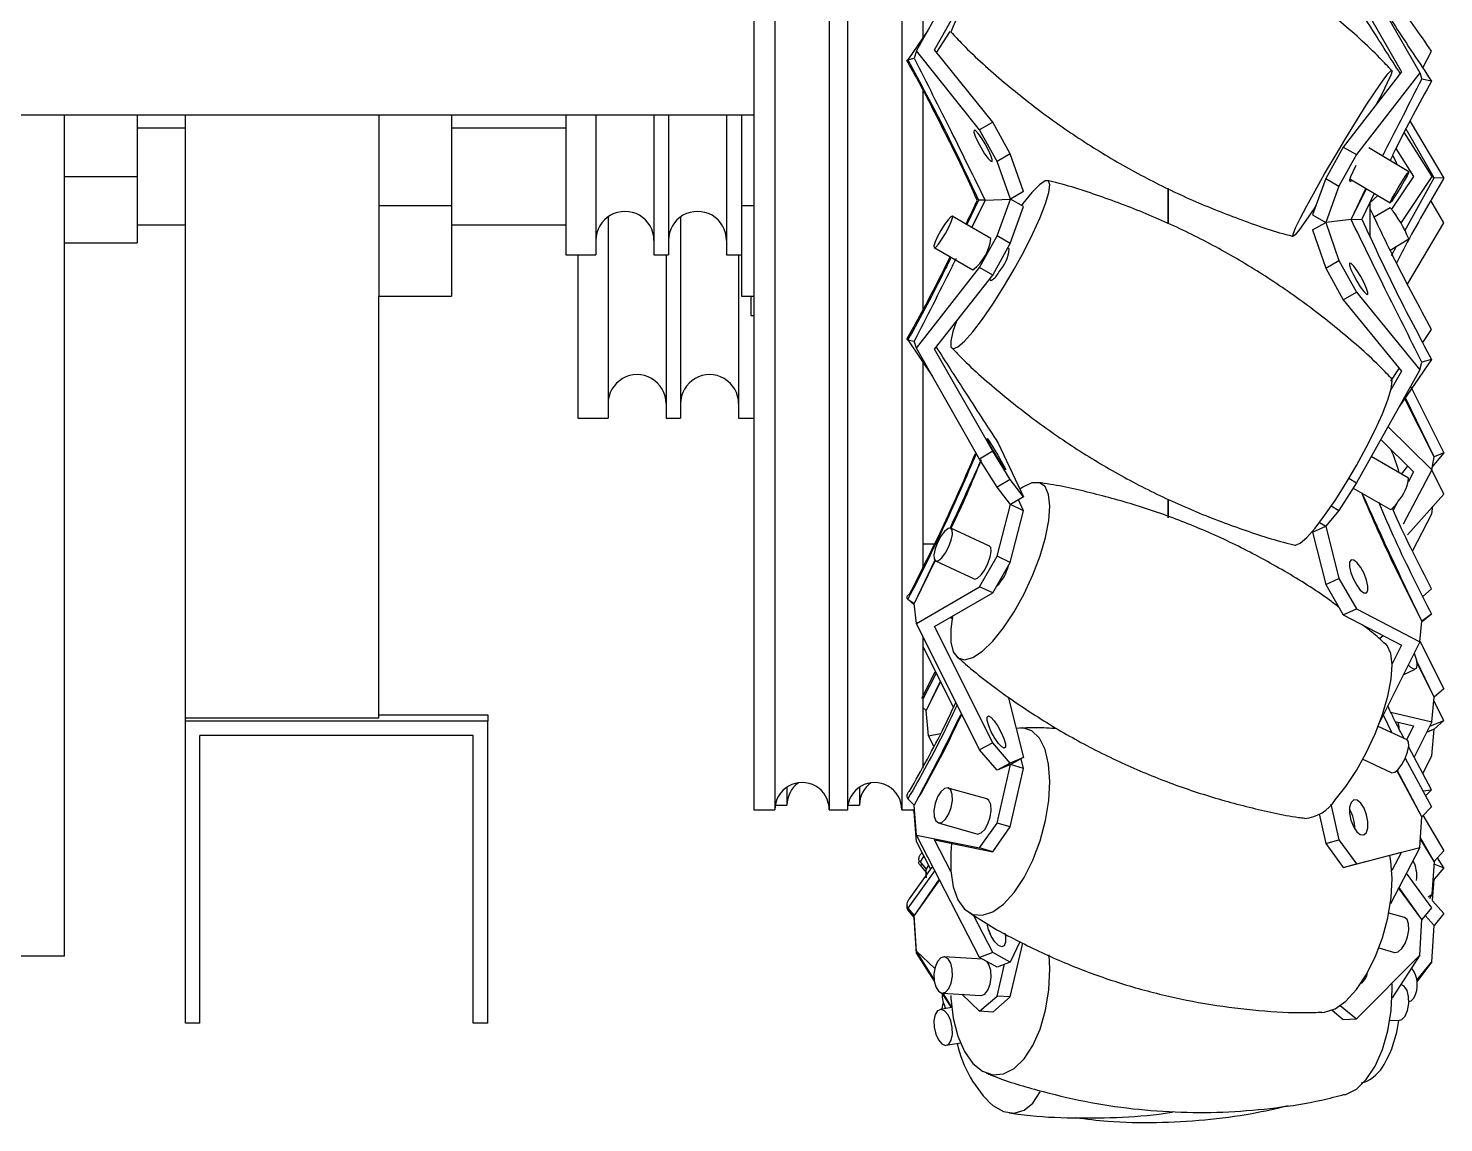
# Model space of a CAD drawing. Header units: millimetres. Extents: x -219 to 2642, y 0 to 2247.
# Drawn here: x 290.7 to 360.9, y 2045.3 to 2099.7 of the extents above; entities that cross this region are included whole.
import ezdxf

# ---------------------------------------------------------------- set-up
doc = ezdxf.new("R2010")
doc.units = ezdxf.units.MM

msp = doc.modelspace()

# ---------------------------------------------------------------- linework, layer by layer
for p, q in [((334.767, 2098.532), (337.904, 2104.097)), ((335.673, 2098.59), (338.558, 2103.707)), ((355.953, 2102.528), (358.838, 2097.493)), ((356.607, 2102.918), (359.745, 2097.444)), ((335.333, 2099.537), (334.348, 2098.09)), ((336.431, 2099.496), (335.764, 2098.475)), ((334.348, 2098.09), (334.655, 2098.168)), ((334.767, 2098.532), (334.655, 2098.168)), ((337.904, 2094.613), (334.767, 2098.532)), ((338.558, 2094.986), (335.673, 2098.59)), ((359.903, 2097.684), (360.336, 2098.518)), ((358.838, 2097.493), (355.953, 2093.758)), ((359.745, 2097.444), (356.607, 2093.381)), ((359.745, 2097.444), (359.856, 2097.131)), ((360.336, 2097.027), (359.856, 2097.131)), ((272.599, 2095.352), (326.694, 2095.352)), ((292.494, 2053.603), (292.494, 2095.352)), ((296.094, 2095.352), (296.094, 2092.303)), ((298.494, 2065.412), (298.494, 2095.352)), ((308.094, 2095.352), (308.094, 2090.85)), ((311.694, 2095.352), (311.694, 2090.85)), ((326.094, 2095.352), (326.094, 2090.85)), ((298.494, 2094.703), (296.094, 2094.703)), ((317.364, 2094.703), (311.694, 2094.703)), ((338.558, 2094.986), (337.904, 2094.613)), ((339.428, 2093.417), (338.558, 2094.986)), ((360.456, 2092.233), (359.08, 2094.652)), ((359.277, 2095.025), (360.936, 2092.214)), ((338.774, 2093.044), (337.904, 2094.613)), ((358.976, 2094.456), (360.345, 2092.289)), ((339.428, 2093.417), (338.774, 2093.044)), ((340.084, 2091.551), (339.428, 2093.417)), ((355.953, 2093.758), (355.083, 2092.193)), ((356.607, 2093.381), (355.737, 2091.817)), ((355.953, 2093.758), (356.607, 2093.381)), ((359.205, 2092.534), (357.228, 2093.712)), ((358.566, 2093.68), (359.438, 2092.298)), ((339.43, 2091.178), (338.774, 2093.044)), ((292.494, 2092.303), (296.094, 2092.303)), ((296.094, 2092.303), (296.094, 2089.003)), ((355.083, 2092.193), (354.428, 2090.394)), ((355.083, 2092.193), (355.737, 2091.817)), ((356.277, 2092.184), (358.283, 2090.988)), ((359.438, 2092.298), (358.354, 2090.669)), ((360.345, 2092.289), (358.8, 2089.969)), ((359.014, 2089.597), (360.456, 2092.233)), ((360.345, 2092.289), (360.456, 2092.233)), ((360.936, 2092.214), (360.456, 2092.233)), ((337.729, 2091.221), (337.774, 2091.118)), ((338.174, 2091.122), (339.43, 2091.178)), ((338.774, 2089.348), (339.43, 2091.178)), ((340.084, 2091.551), (339.43, 2091.178)), ((340.084, 2090.803), (339.43, 2091.178)), ((347.256, 2089.95), (347.256, 2091.71)), ((347.256, 2091.709), (347.256, 2089.948)), ((355.737, 2091.817), (355.081, 2090.018)), ((356.337, 2090.17), (357.078, 2091.707)), ((356.337, 2090.17), (357.099, 2091.694)), ((357.492, 2091.46), (356.876, 2090.182)), ((357.256, 2090.971), (357.664, 2091.357)), ((308.094, 2090.85), (311.694, 2090.85)), ((308.094, 2090.85), (308.094, 2086.359)), ((311.694, 2090.85), (311.694, 2086.359)), ((326.094, 2090.85), (326.694, 2090.85)), ((326.094, 2090.85), (326.094, 2086.359)), ((337.848, 2091.12), (337.266, 2089.913)), ((338.174, 2091.122), (337.514, 2089.794)), ((338.174, 2091.122), (337.524, 2089.765)), ((338.174, 2091.122), (337.848, 2091.12)), ((339.428, 2088.973), (340.084, 2090.803)), ((358.283, 2090.746), (357.492, 2090.275)), ((360.936, 2089.993), (360.306, 2091.103)), ((296.094, 2089.903), (298.494, 2089.903)), ((311.694, 2089.903), (317.364, 2089.903)), ((338.465, 2089.225), (336.545, 2090.326)), ((354.428, 2090.394), (355.081, 2090.018)), ((354.428, 2089.646), (355.081, 2090.018)), ((356.337, 2090.17), (355.081, 2090.018)), ((355.081, 2090.018), (355.737, 2088.122)), ((356.337, 2090.17), (356.876, 2090.182)), ((359.145, 2086.959), (360.936, 2089.993)), ((337.904, 2087.781), (338.774, 2089.348)), ((339.428, 2088.973), (338.774, 2089.348)), ((354.428, 2089.646), (355.083, 2087.75)), ((358.277, 2088.647), (359.205, 2089.2)), ((292.494, 2089.003), (296.094, 2089.003)), ((317.364, 2088.403), (318.864, 2088.403)), ((321.744, 2088.403), (322.464, 2088.403)), ((325.344, 2088.403), (326.094, 2088.403)), ((325.944, 2088.403), (325.944, 2080.303)), ((335.65, 2088.765), (337.569, 2087.664)), ((338.558, 2087.406), (339.428, 2088.973)), ((339.376, 2088.702), (339.301, 2088.745)), ((358.346, 2088.372), (358.6, 2088.84)), ((334.767, 2083.785), (337.904, 2087.781)), ((338.558, 2087.406), (337.904, 2087.781)), ((355.083, 2087.75), (355.737, 2088.122)), ((355.083, 2087.75), (355.953, 2086.179)), ((355.737, 2088.122), (356.607, 2086.55)), ((335.673, 2083.731), (338.558, 2087.406)), ((338.39, 2087.193), (338.48, 2087.141)), ((308.094, 2086.359), (311.694, 2086.359)), ((308.094, 2065.412), (308.094, 2086.359)), ((326.094, 2086.359), (326.694, 2086.359)), ((326.544, 2086.359), (326.544, 2085.403)), ((355.953, 2086.179), (356.607, 2086.55)), ((356.607, 2086.55), (359.745, 2082.699)), ((355.953, 2086.179), (358.838, 2082.638)), ((326.544, 2085.403), (326.694, 2085.403)), ((334.348, 2084.193), (335.571, 2082.371)), ((334.348, 2084.193), (334.655, 2084.122)), ((334.767, 2083.785), (334.655, 2084.122)), ((359.903, 2084.05), (360.336, 2084.707)), ((337.904, 2078.268), (334.767, 2083.785)), ((338.558, 2078.658), (335.673, 2083.731)), ((359.745, 2082.699), (356.607, 2077.095)), ((358.321, 2082.145), (358.733, 2082.767)), ((360.336, 2083.217), (358.711, 2080.853)), ((359.745, 2082.699), (359.856, 2083.088)), ((360.336, 2083.217), (359.856, 2083.088)), ((358.838, 2082.638), (358.316, 2081.704)), ((360.456, 2078.377), (358.978, 2081.331)), ((360.456, 2078.377), (359.006, 2081.38)), ((359.299, 2081.862), (360.936, 2078.588)), ((317.964, 2080.303), (319.464, 2080.303)), ((322.344, 2080.303), (323.064, 2080.303)), ((325.944, 2080.303), (326.694, 2080.303)), ((357.811, 2079.246), (359.438, 2077.641)), ((358.17, 2079.887), (360.345, 2077.742)), ((338.558, 2078.658), (337.904, 2078.268)), ((339.428, 2077.263), (338.558, 2078.658)), ((338.828, 2079.064), (340.084, 2076.402)), ((360.936, 2078.588), (360.37, 2077.889)), ((360.936, 2078.588), (360.456, 2078.377)), ((338.774, 2076.872), (337.904, 2078.268)), ((359.192, 2077.333), (357.336, 2078.398)), ((358.849, 2077.53), (359.154, 2077.922)), ((360.345, 2077.742), (360.456, 2078.377)), ((339.428, 2077.263), (338.774, 2076.872)), ((340.084, 2076.402), (339.428, 2077.263)), ((356.607, 2077.095), (355.737, 2075.721)), ((356.233, 2077.317), (356.607, 2077.095)), ((360.345, 2077.742), (358.921, 2075.035)), ((359.438, 2077.641), (359.167, 2077.125)), ((360.936, 2076.536), (360.342, 2077.737)), ((339.43, 2076.012), (338.774, 2076.872)), ((340.084, 2076.402), (339.43, 2076.012)), ((356.443, 2076.835), (358.296, 2075.772)), ((359.144, 2074.509), (360.936, 2076.536)), ((338.774, 2073.447), (339.43, 2076.012)), ((339.428, 2073.143), (340.084, 2075.709)), ((340.084, 2075.709), (339.43, 2076.012)), ((340.084, 2075.709), (339.828, 2076.25)), ((347.256, 2075.354), (347.256, 2076.238)), ((347.256, 2076.221), (347.256, 2075.375)), ((355.737, 2075.721), (355.081, 2074.943)), ((355.36, 2075.945), (355.737, 2075.721)), ((358.667, 2076.174), (358.435, 2075.733)), ((360.345, 2075.551), (360.402, 2075.931)), ((354.772, 2075.127), (355.081, 2074.943)), ((359.406, 2073.731), (360.345, 2075.551)), ((338.396, 2073.957), (336.476, 2074.848)), ((354.428, 2074.647), (355.081, 2074.943)), ((354.475, 2074.754), (354.428, 2074.647)), ((354.428, 2074.647), (355.083, 2072.042)), ((355.081, 2074.943), (355.737, 2072.338)), ((335.094, 2074.067), (335.665, 2074.067)), ((335.68, 2073.263), (334.655, 2071.102)), ((335.702, 2073.236), (334.655, 2071.102)), ((335.719, 2073.215), (337.638, 2072.324)), ((337.904, 2071.935), (338.774, 2073.447)), ((338.558, 2071.632), (339.428, 2073.143)), ((339.428, 2073.143), (338.774, 2073.447)), ((355.083, 2072.042), (355.737, 2072.338)), ((355.737, 2072.338), (356.607, 2070.84)), ((334.767, 2070.116), (337.904, 2071.935)), ((335.673, 2069.959), (338.558, 2071.632)), ((338.558, 2071.632), (337.904, 2071.935)), ((355.083, 2072.042), (355.953, 2070.544)), ((359.903, 2071.454), (360.336, 2071.835)), ((334.348, 2071.312), (334.655, 2071.102)), ((334.348, 2071.312), (334.662, 2071.045)), ((334.767, 2070.116), (334.655, 2071.102)), ((355.953, 2070.544), (356.607, 2070.84)), ((356.607, 2070.84), (359.745, 2069.199)), ((337.904, 2063.841), (334.767, 2070.116)), ((336.467, 2070.42), (336.57, 2070.329)), ((355.953, 2070.544), (358.838, 2069.035)), ((359.745, 2069.199), (359.856, 2070.229)), ((360.336, 2070.571), (359.856, 2070.229)), ((360.336, 2070.571), (359.885, 2070.211)), ((335.094, 2069.473), (335.094, 2062.932)), ((338.558, 2064.189), (335.673, 2069.959)), ((357.752, 2069.364), (357.929, 2069.511)), ((335.094, 2068.967), (336.605, 2065.94)), ((359.745, 2069.199), (357.77, 2065.237)), ((358.838, 2069.035), (358.379, 2068.113)), ((359.749, 2069.242), (360.936, 2066.867)), ((360.456, 2066.459), (359.581, 2068.268)), ((360.456, 2066.459), (359.597, 2068.177)), ((335.031, 2066.401), (335.694, 2067.71)), ((335.749, 2067.654), (335.094, 2066.357)), ((358.93, 2067.564), (359.528, 2067.844)), ((335.955, 2067.241), (335.255, 2065.801)), ((335.967, 2067.217), (335.255, 2065.801)), ((360.936, 2066.867), (360.456, 2066.459)), ((335.094, 2065.943), (335.255, 2065.801)), ((339.322, 2066.473), (340.084, 2063.455)), ((360.345, 2065.229), (360.456, 2066.459)), ((360.936, 2065.297), (360.439, 2066.276)), ((298.494, 2065.271), (298.494, 2065.412)), ((308.094, 2065.412), (298.494, 2065.412)), ((313.494, 2065.271), (298.494, 2065.271)), ((298.494, 2050.271), (298.494, 2065.271)), ((308.094, 2065.585), (313.494, 2065.585)), ((313.494, 2065.585), (313.494, 2065.271)), ((313.494, 2050.271), (313.494, 2065.271)), ((335.367, 2064.539), (335.255, 2065.801)), ((357.939, 2065.576), (358.361, 2064.693)), ((358.311, 2065.716), (360.345, 2065.229)), ((358.529, 2065.251), (359.438, 2065.033)), ((360.345, 2065.229), (359.474, 2063.478)), ((360.242, 2065.022), (360.936, 2065.297)), ((360.936, 2065.297), (360.456, 2064.861)), ((312.774, 2064.551), (299.214, 2064.551)), ((299.214, 2050.271), (299.214, 2064.551)), ((312.774, 2050.271), (312.774, 2064.551)), ((335.367, 2064.539), (335.971, 2064.653)), ((335.627, 2064.016), (335.367, 2064.539)), ((359.123, 2064.34), (357.682, 2065.008)), ((359.438, 2065.033), (359.099, 2064.351)), ((360.456, 2064.861), (360.085, 2064.706)), ((360.456, 2064.861), (360.09, 2064.716)), ((360.345, 2063.552), (360.456, 2064.861)), ((338.558, 2064.189), (337.904, 2063.841)), ((338.774, 2062.832), (337.904, 2063.841)), ((339.428, 2063.179), (338.558, 2064.189)), ((360.336, 2061.86), (359.194, 2064.003)), ((339.428, 2063.179), (338.774, 2062.832)), ((339.43, 2063.107), (338.774, 2062.832)), ((338.774, 2060.198), (339.43, 2063.107)), ((340.084, 2063.455), (339.428, 2063.179)), ((340.084, 2063.455), (339.43, 2063.107)), ((340.084, 2062.922), (339.43, 2063.107)), ((340.084, 2062.922), (339.965, 2063.392)), ((356.925, 2063.375), (358.365, 2062.707)), ((359.024, 2063.432), (360.336, 2061.015)), ((359.904, 2062.671), (360.345, 2063.552)), ((339.428, 2060.012), (340.084, 2062.922)), ((359.856, 2060.512), (358.608, 2062.809)), ((359.856, 2060.512), (358.635, 2062.834)), ((331.944, 2061.99), (331.944, 2061.103)), ((338.263, 2061.402), (336.343, 2061.946)), ((359.903, 2061.814), (360.336, 2061.86)), ((360.336, 2061.86), (360.041, 2061.559)), ((327.764, 2061.103), (328.344, 2061.103)), ((331.364, 2061.103), (331.944, 2061.103)), ((334.348, 2061.408), (334.655, 2061.092)), ((334.767, 2059.606), (334.655, 2061.092)), ((355.34, 2061.142), (355.737, 2059.375)), ((360.336, 2061.015), (359.856, 2060.512)), ((326.694, 2060.867), (327.744, 2060.867)), ((330.444, 2060.867), (331.344, 2060.867)), ((334.044, 2060.867), (334.672, 2060.867)), ((334.569, 2060.867), (334.655, 2060.778)), ((334.679, 2060.771), (334.655, 2060.778)), ((334.767, 2059.277), (334.655, 2060.778)), ((354.755, 2060.659), (355.083, 2059.199)), ((359.745, 2058.997), (359.856, 2060.512)), ((359.9, 2060.594), (360.936, 2058.836)), ((337.904, 2053.528), (334.767, 2059.606)), ((334.767, 2059.606), (337.904, 2058.972)), ((335.852, 2060.215), (337.772, 2059.67)), ((337.904, 2058.972), (338.774, 2060.198)), ((338.558, 2058.787), (339.428, 2060.012)), ((339.428, 2060.012), (338.774, 2060.198)), ((334.767, 2059.277), (335.474, 2057.912)), ((336.482, 2057.803), (335.673, 2059.37)), ((335.673, 2059.37), (338.558, 2058.787)), ((338.558, 2058.787), (337.904, 2058.972)), ((355.083, 2059.199), (355.737, 2059.375)), ((355.083, 2059.199), (355.953, 2058.003)), ((355.737, 2059.375), (356.607, 2058.179)), ((356.607, 2058.179), (359.745, 2058.997)), ((359.745, 2058.997), (358.29, 2056.203)), ((360.456, 2058.292), (359.777, 2059.443)), ((360.456, 2058.292), (359.78, 2059.476)), ((360.456, 2058.292), (360.936, 2058.836)), ((335.129, 2058.578), (334.948, 2058.279)), ((334.948, 2058.279), (335.255, 2057.927)), ((335.059, 2058.153), (334.948, 2058.115)), ((334.948, 2058.115), (335.255, 2057.761)), ((335.367, 2058.119), (335.255, 2057.927)), ((335.368, 2058.116), (335.255, 2057.927)), ((355.953, 2058.003), (358.838, 2058.756)), ((355.953, 2058.003), (356.607, 2058.179)), ((358.838, 2058.756), (358.366, 2057.849)), ((360.456, 2058.292), (360.345, 2056.655)), ((360.448, 2058.182), (360.936, 2057.986)), ((360.936, 2057.986), (360.628, 2058.487)), ((335.676, 2057.845), (334.348, 2055.989)), ((334.431, 2056.451), (335.554, 2058.024)), ((335.902, 2057.425), (334.655, 2055.615)), ((335.275, 2057.633), (335.255, 2057.927)), ((335.273, 2057.49), (335.255, 2057.761)), ((359.08, 2057.72), (360.336, 2056.004)), ((360.385, 2056.359), (360.456, 2057.428)), ((360.936, 2057.986), (360.456, 2057.428)), ((335.913, 2057.387), (334.655, 2055.615)), ((359.856, 2055.416), (358.701, 2056.993)), ((359.856, 2055.416), (358.715, 2057.02)), ((360.159, 2056.554), (360.345, 2056.655)), ((360.345, 2056.655), (360.232, 2056.45)), ((360.384, 2056.344), (360.936, 2055.718)), ((334.348, 2055.989), (334.655, 2055.615)), ((334.427, 2055.938), (334.348, 2055.88)), ((334.348, 2055.88), (334.655, 2055.505)), ((334.767, 2053.856), (334.655, 2055.615)), ((334.767, 2053.74), (334.655, 2055.505)), ((338.558, 2053.781), (337.602, 2055.633)), ((358.989, 2055.523), (358.212, 2055.743)), ((359.745, 2053.647), (359.856, 2055.416)), ((360.336, 2056.004), (359.856, 2055.416)), ((360.456, 2055.121), (360.019, 2055.616)), ((360.456, 2055.121), (360.025, 2055.623)), ((360.936, 2055.718), (360.456, 2055.121)), ((338.361, 2054.893), (338.448, 2054.667)), ((360.345, 2053.325), (360.456, 2055.121)), ((339.908, 2054.315), (339.428, 2053.311)), ((339.428, 2051.578), (340.049, 2054.24)), ((357.721, 2054.011), (358.498, 2053.791)), ((292.494, 2053.603), (282.894, 2053.603)), ((335.638, 2052.479), (334.767, 2053.856)), ((334.767, 2053.856), (335.681, 2052.984)), ((334.767, 2053.74), (335.65, 2052.362)), ((338.052, 2053.448), (336.152, 2053.563)), ((338.558, 2053.781), (337.904, 2053.528)), ((338.774, 2053.059), (337.904, 2053.528)), ((339.428, 2053.311), (338.558, 2053.781)), ((339.428, 2053.311), (338.774, 2053.059)), ((338.774, 2051.618), (339.144, 2053.201)), ((356.607, 2050.494), (359.745, 2053.647)), ((359.745, 2053.647), (358.373, 2051.532)), ((359.593, 2052.39), (360.345, 2053.325)), ((360.345, 2053.325), (359.601, 2052.328)), ((336.032, 2051.767), (336.494, 2051.046)), ((336.044, 2051.766), (337.963, 2051.65)), ((336.516, 2051.093), (336.092, 2051.763)), ((337.02, 2051.707), (337.904, 2050.864)), ((337.904, 2050.864), (338.774, 2051.618)), ((338.558, 2050.825), (339.428, 2051.578)), ((339.428, 2051.578), (338.774, 2051.618)), ((355.805, 2051.15), (356.607, 2050.494)), ((336.521, 2051.05), (335.944, 2050.951)), ((338.558, 2050.825), (337.904, 2050.864)), ((355.4, 2050.919), (355.953, 2050.466)), ((355.953, 2050.466), (356.607, 2050.494)), ((358.266, 2050.43), (358.69, 2050.405)), ((299.214, 2050.271), (298.494, 2050.271)), ((313.494, 2050.271), (312.774, 2050.271)), ((336.251, 2049.177), (336.955, 2049.299)), ((356.85, 2047.308), (357.013, 2047.371))]:
    msp.add_line(p, q)
at = {"flags": 128}
for points in [[(335.094, 2109.364), (335.094, 2109.192), (335.094, 2107.14), (335.094, 2104.975), (335.094, 2102.71), (335.094, 2100.362), (335.094, 2099.209)], [(326.694, 2100.362), (326.694, 2097.947), (326.694, 2095.483), (326.694, 2092.986), (326.694, 2090.475), (326.694, 2087.966), (326.694, 2085.477), (326.694, 2083.027), (326.694, 2080.631), (326.694, 2078.307), (326.694, 2076.072), (326.694, 2073.94), (326.694, 2071.927), (326.694, 2070.046), (326.694, 2068.312), (326.694, 2066.736), (326.694, 2065.329), (326.694, 2064.101), (326.694, 2063.062), (326.694, 2062.217), (326.694, 2061.573), (326.694, 2061.134), (326.694, 2060.904), (326.694, 2060.867)], [(327.744, 2100.362), (327.744, 2097.947), (327.744, 2095.483), (327.744, 2092.986), (327.744, 2090.475), (327.744, 2087.966), (327.744, 2085.477), (327.744, 2083.027), (327.744, 2080.631), (327.744, 2078.307), (327.744, 2076.072), (327.744, 2073.94), (327.744, 2071.927), (327.744, 2070.046), (327.744, 2068.312), (327.744, 2066.736), (327.744, 2065.329), (327.744, 2064.101), (327.744, 2063.062), (327.744, 2062.217), (327.744, 2061.573), (327.744, 2061.134), (327.744, 2060.904), (327.744, 2060.867)], [(330.444, 2100.362), (330.444, 2097.947), (330.444, 2095.483), (330.444, 2092.986), (330.444, 2090.475), (330.444, 2087.966), (330.444, 2085.477), (330.444, 2083.027), (330.444, 2080.631), (330.444, 2078.307), (330.444, 2076.072), (330.444, 2073.94), (330.444, 2071.927), (330.444, 2070.046), (330.444, 2068.312), (330.444, 2066.736), (330.444, 2065.329), (330.444, 2064.101), (330.444, 2063.062), (330.444, 2062.217), (330.444, 2061.573), (330.444, 2061.134), (330.444, 2060.904), (330.444, 2060.867)], [(331.344, 2100.362), (331.344, 2097.947), (331.344, 2095.483), (331.344, 2092.986), (331.344, 2090.475), (331.344, 2087.966), (331.344, 2085.477), (331.344, 2083.027), (331.344, 2080.631), (331.344, 2078.307), (331.344, 2076.072), (331.344, 2073.94), (331.344, 2071.927), (331.344, 2070.046), (331.344, 2068.312), (331.344, 2066.736), (331.344, 2065.329), (331.344, 2064.101), (331.344, 2063.062), (331.344, 2062.217), (331.344, 2061.573), (331.344, 2061.134), (331.344, 2060.904), (331.344, 2060.867)], [(334.044, 2100.362), (334.044, 2097.947), (334.044, 2095.483), (334.044, 2092.986), (334.044, 2090.475), (334.044, 2087.966), (334.044, 2085.477), (334.044, 2083.027), (334.044, 2080.631), (334.044, 2078.307), (334.044, 2076.072), (334.044, 2073.94), (334.044, 2071.927), (334.044, 2070.046), (334.044, 2068.312), (334.044, 2066.736), (334.044, 2065.329), (334.044, 2064.101), (334.044, 2063.062), (334.044, 2062.217), (334.044, 2061.573), (334.044, 2061.134), (334.044, 2060.904), (334.044, 2060.867)], [(355.543, 2093.311), (356.076, 2094.2), (356.602, 2095.054), (357.095, 2095.834), (357.533, 2096.501), (357.895, 2097.026), (358.164, 2097.384), (358.329, 2097.558), (358.38, 2097.539), (358.316, 2097.329), (358.139, 2096.938), (357.859, 2096.384), (357.584, 2095.869)], [(335.094, 2096.564), (335.094, 2095.483), (335.094, 2092.986), (335.094, 2090.475), (335.094, 2087.966), (335.094, 2085.698)], [(317.364, 2095.352), (317.364, 2095.004), (317.364, 2093.624), (317.364, 2092.365), (317.364, 2091.249), (317.364, 2090.296), (317.364, 2089.524), (317.364, 2088.946), (317.364, 2088.573), (317.364, 2088.41), (317.364, 2088.403)], [(318.864, 2095.352), (318.864, 2095.004), (318.864, 2093.624), (318.864, 2092.365), (318.864, 2091.249), (318.864, 2090.296), (318.864, 2089.524), (318.864, 2088.946), (318.864, 2088.573), (318.864, 2088.41), (318.864, 2088.403)], [(321.744, 2095.352), (321.744, 2095.004), (321.744, 2093.624), (321.744, 2092.365), (321.744, 2091.249), (321.744, 2090.296), (321.744, 2089.524), (321.744, 2088.946), (321.744, 2088.573), (321.744, 2088.41), (321.744, 2088.403)], [(322.464, 2095.352), (322.464, 2095.004), (322.464, 2093.624), (322.464, 2092.365), (322.464, 2091.249), (322.464, 2090.296), (322.464, 2089.524), (322.464, 2088.946), (322.464, 2088.573), (322.464, 2088.41), (322.464, 2088.403)], [(325.344, 2095.352), (325.344, 2095.004), (325.344, 2093.624), (325.344, 2092.365), (325.344, 2091.249), (325.344, 2090.296), (325.344, 2089.524), (325.344, 2088.946), (325.344, 2088.573), (325.344, 2088.41), (325.344, 2088.403)], [(338.323, 2093.195), (338.454, 2093.059), (338.528, 2093.039), (338.534, 2093.137), (338.47, 2093.338), (338.346, 2093.612), (338.181, 2093.918), (338.001, 2094.208), (337.832, 2094.439), (337.701, 2094.574), (337.627, 2094.595), (337.622, 2094.497), (337.686, 2094.296), (337.809, 2094.021), (337.974, 2093.716), (338.154, 2093.426), (338.323, 2093.195)], [(354.604, 2090.867), (354.504, 2090.713), (354.102, 2090.114), (353.784, 2089.67), (353.566, 2089.403), (353.457, 2089.324), (353.464, 2089.439), (353.585, 2089.742), (353.815, 2090.217), (354.143, 2090.844), (354.553, 2091.592), (355.028, 2092.428), (355.543, 2093.311)], [(358.635, 2092.873), (358.592, 2092.969), (358.406, 2093.353)], [(356.579, 2092.836), (356.422, 2092.536), (356.31, 2092.281), (356.261, 2092.109), (356.282, 2092.047), (356.37, 2092.104), (356.385, 2092.119)], [(358.505, 2091.441), (358.675, 2091.735), (358.855, 2092.033), (359.018, 2092.289), (359.14, 2092.465), (359.201, 2092.534), (359.193, 2092.485), (359.116, 2092.326), (358.983, 2092.081), (358.813, 2091.787), (358.633, 2091.489), (358.469, 2091.233), (358.348, 2091.057), (358.286, 2090.988), (358.295, 2091.037), (358.371, 2091.196), (358.505, 2091.441)], [(338.559, 2085.964), (339.092, 2086.803), (339.617, 2087.694), (340.11, 2088.597), (340.548, 2089.467), (340.91, 2090.266), (341.18, 2090.954), (341.344, 2091.501), (341.395, 2091.881), (341.331, 2092.075), (341.155, 2092.076), (340.874, 2091.882), (340.503, 2091.502), (340.057, 2090.956), (339.985, 2090.86)], [(357.294, 2089.282), (357.294, 2089.596), (357.294, 2090.934), (357.294, 2091.008)], [(319.464, 2090.293), (319.464, 2089.927), (319.464, 2088.381), (319.464, 2086.904), (319.464, 2085.524), (319.464, 2084.265), (319.464, 2083.149), (319.464, 2082.196), (319.464, 2081.424), (319.464, 2080.846), (319.464, 2080.473), (319.464, 2080.31), (319.464, 2080.303)], [(323.064, 2090.293), (323.064, 2089.927), (323.064, 2088.381), (323.064, 2086.904), (323.064, 2085.524), (323.064, 2084.265), (323.064, 2083.149), (323.064, 2082.196), (323.064, 2081.424), (323.064, 2080.846), (323.064, 2080.473), (323.064, 2080.31), (323.064, 2080.303)], [(335.858, 2088.942), (336.028, 2089.179), (336.209, 2089.471), (336.372, 2089.776), (336.494, 2090.045), (336.555, 2090.238), (336.547, 2090.326), (336.47, 2090.295), (336.337, 2090.15), (336.167, 2089.913), (335.987, 2089.62), (335.823, 2089.316), (335.702, 2089.047), (335.64, 2088.854), (335.648, 2088.766), (335.725, 2088.797), (335.858, 2088.942)], [(317.964, 2088.403), (317.964, 2088.381), (317.964, 2086.904), (317.964, 2085.524), (317.964, 2084.265), (317.964, 2083.149), (317.964, 2082.196), (317.964, 2081.424), (317.964, 2080.846), (317.964, 2080.473), (317.964, 2080.31), (317.964, 2080.303)], [(322.344, 2088.403), (322.344, 2088.381), (322.344, 2086.904), (322.344, 2085.524), (322.344, 2084.265), (322.344, 2083.149), (322.344, 2082.196), (322.344, 2081.424), (322.344, 2080.846), (322.344, 2080.473), (322.344, 2080.31), (322.344, 2080.303)], [(356.476, 2087.845), (356.344, 2087.977), (356.27, 2087.993), (356.265, 2087.891), (356.329, 2087.686), (356.453, 2087.409), (356.618, 2087.103), (356.798, 2086.814), (356.967, 2086.586), (357.098, 2086.454), (357.172, 2086.438), (357.177, 2086.541), (357.113, 2086.746), (356.989, 2087.023), (356.825, 2087.329), (356.644, 2087.618), (356.476, 2087.845)], [(336.761, 2085.117), (336.581, 2084.596), (336.473, 2084.13), (336.479, 2083.841), (336.6, 2083.743), (336.83, 2083.841), (337.158, 2084.129), (337.569, 2084.595), (338.043, 2085.216), (338.559, 2085.964)], [(335.094, 2083.082), (335.094, 2083.027), (335.094, 2080.631), (335.094, 2078.307), (335.094, 2076.072), (335.094, 2073.94), (335.094, 2072.86)], [(355.543, 2076.219), (356.076, 2077.058), (356.602, 2077.949), (357.095, 2078.852), (357.533, 2079.722), (357.895, 2080.521), (358.164, 2081.209), (358.329, 2081.756), (358.38, 2082.136), (358.324, 2082.323)], [(338.977, 2078.171), (339.108, 2077.932), (339.182, 2077.782), (339.187, 2077.744), (339.123, 2077.822), (339, 2078.007), (338.835, 2078.268), (338.655, 2078.567), (338.486, 2078.859), (338.354, 2079.097), (338.281, 2079.248), (338.275, 2079.286), (338.339, 2079.207), (338.463, 2079.023), (338.628, 2078.762), (338.808, 2078.462), (338.977, 2078.171)], [(338.559, 2069.238), (339.092, 2069.899), (339.617, 2070.692), (340.11, 2071.58), (340.548, 2072.521), (340.91, 2073.472), (341.18, 2074.387), (341.344, 2075.224), (341.395, 2075.943), (341.331, 2076.512), (341.155, 2076.904), (340.874, 2077.1), (340.503, 2077.091), (340.057, 2076.877), (339.909, 2076.772)], [(353.551, 2074.002), (353.585, 2073.998), (353.815, 2074.096), (354.143, 2074.384), (354.553, 2074.85), (355.028, 2075.471), (355.543, 2076.219)], [(335.858, 2073.235), (336.028, 2073.379), (336.209, 2073.622), (336.372, 2073.928), (336.494, 2074.249), (336.555, 2074.537), (336.547, 2074.749), (336.47, 2074.851), (336.337, 2074.828), (336.167, 2074.684), (335.987, 2074.441), (335.823, 2074.135), (335.702, 2073.814), (335.64, 2073.526), (335.648, 2073.315), (335.725, 2073.213), (335.858, 2073.235)], [(337.638, 2072.324), (337.665, 2072.316), (337.807, 2072.362), (337.981, 2072.526), (338.16, 2072.783), (338.317, 2073.095), (338.429, 2073.414), (338.478, 2073.692), (338.457, 2073.885), (338.396, 2073.957)], [(356.476, 2073.259), (356.344, 2073.267), (356.27, 2073.15), (356.265, 2072.927), (356.329, 2072.631), (356.453, 2072.308), (356.618, 2072.006), (356.798, 2071.771), (356.967, 2071.64), (357.098, 2071.632), (357.172, 2071.749), (357.177, 2071.972), (357.113, 2072.268), (356.989, 2072.591), (356.825, 2072.893), (356.644, 2073.128), (356.476, 2073.259)], [(336.553, 2070.47), (336.473, 2069.836), (336.479, 2069.188), (336.6, 2068.704), (336.83, 2068.409), (337.158, 2068.315), (337.569, 2068.427), (338.043, 2068.739), (338.559, 2069.238)], [(355.543, 2061.357), (356.076, 2062.018), (356.602, 2062.811), (357.095, 2063.699), (357.533, 2064.64), (357.895, 2065.59), (358.164, 2066.505), (358.329, 2067.342), (358.38, 2068.062), (358.316, 2068.631), (358.139, 2069.023), (358.054, 2069.113)], [(359.459, 2067.837), (359.305, 2067.924), (359.176, 2068.059)], [(359.468, 2068.645), (359.488, 2068.595), (359.582, 2068.285), (359.609, 2068.033), (359.566, 2067.875), (359.459, 2067.837)], [(338.977, 2064.707), (339.108, 2064.402), (339.182, 2064.145), (339.187, 2063.975), (339.123, 2063.92), (339, 2063.986), (338.835, 2064.163), (338.655, 2064.426), (338.486, 2064.734), (338.355, 2065.039), (338.281, 2065.296), (338.275, 2065.465), (338.339, 2065.521), (338.463, 2065.455), (338.628, 2065.277), (338.808, 2065.014), (338.977, 2064.707)], [(358.66, 2065.219), (358.704, 2064.98), (358.716, 2064.904)], [(338.559, 2055.805), (339.092, 2056.188), (339.617, 2056.762), (340.11, 2057.5), (340.548, 2058.368), (340.91, 2059.326), (341.18, 2060.328), (341.344, 2061.327), (341.395, 2062.278), (341.331, 2063.135), (341.155, 2063.858), (340.874, 2064.414), (340.503, 2064.777), (340.057, 2064.929), (339.717, 2064.907)], [(358.675, 2062.871), (358.855, 2063.114), (359.018, 2063.419), (359.14, 2063.741), (359.201, 2064.029), (359.193, 2064.24), (359.123, 2064.34)], [(358.365, 2062.707), (358.371, 2062.704), (358.505, 2062.727), (358.675, 2062.871)], [(328.344, 2061.99), (328.344, 2061.514), (328.344, 2061.204), (328.344, 2061.103)], [(335.858, 2060.213), (336.028, 2060.242), (336.209, 2060.399), (336.372, 2060.659), (336.494, 2060.984), (336.555, 2061.323), (336.547, 2061.626), (336.47, 2061.845), (336.337, 2061.948), (336.167, 2061.919), (335.987, 2061.762), (335.823, 2061.502), (335.702, 2061.177), (335.64, 2060.838), (335.648, 2060.535), (335.725, 2060.316), (335.858, 2060.213)], [(337.772, 2059.67), (337.807, 2059.664), (337.981, 2059.717), (338.16, 2059.894), (338.317, 2060.17), (338.429, 2060.501), (338.478, 2060.837), (338.457, 2061.128), (338.369, 2061.328), (338.263, 2061.402)], [(356.476, 2061.353), (356.344, 2061.235), (356.27, 2061.004), (356.265, 2060.694), (356.329, 2060.353), (356.453, 2060.032), (356.618, 2059.78), (356.798, 2059.636), (356.967, 2059.622), (357.098, 2059.739), (357.172, 2059.97), (357.177, 2060.28), (357.113, 2060.622), (356.989, 2060.943), (356.825, 2061.194), (356.644, 2061.338), (356.476, 2061.353)], [(336.51, 2059.201), (336.473, 2058.744), (336.479, 2057.834), (336.6, 2057.04), (336.83, 2056.396), (337.158, 2055.934), (337.569, 2055.675), (338.043, 2055.632), (338.559, 2055.805)], [(355.543, 2050.987), (356.076, 2051.37), (356.602, 2051.944), (357.095, 2052.682), (357.533, 2053.55), (357.895, 2054.508), (358.164, 2055.51), (358.329, 2056.509), (358.38, 2057.46), (358.316, 2058.317), (358.263, 2058.604)], [(358.675, 2053.818), (358.855, 2053.975), (359.018, 2054.235), (359.14, 2054.56), (359.201, 2054.899), (359.193, 2055.202), (359.116, 2055.421), (358.989, 2055.523)], [(339.152, 2054.74), (339.182, 2054.575), (339.187, 2054.301), (339.123, 2054.119), (339, 2054.057), (338.835, 2054.124), (338.655, 2054.31), (338.486, 2054.587), (338.354, 2054.913), (338.282, 2055.227)], [(335.858, 2051.858), (336.028, 2051.767), (336.208, 2051.813), (336.372, 2051.989), (336.494, 2052.268), (336.555, 2052.607), (336.547, 2052.954), (336.47, 2053.258), (336.337, 2053.471), (336.167, 2053.561), (335.987, 2053.515), (335.823, 2053.339), (335.702, 2053.061), (335.64, 2052.722), (335.648, 2052.374), (335.725, 2052.071), (335.858, 2051.858)], [(337.963, 2051.65), (337.981, 2051.65), (338.16, 2051.721), (338.317, 2051.918), (338.429, 2052.21), (338.478, 2052.555), (338.457, 2052.898), (338.369, 2053.189), (338.287, 2053.322)], [(338.559, 2047.71), (339.092, 2047.756), (339.617, 2048.023), (340.11, 2048.5), (340.548, 2049.163), (340.91, 2049.982), (341.18, 2050.918), (341.344, 2051.928), (341.395, 2052.965), (341.363, 2053.669)], [(358.498, 2053.791), (358.505, 2053.789), (358.675, 2053.818)], [(356.015, 2046.719), (356.076, 2046.735), (356.602, 2047.003), (357.095, 2047.479), (357.533, 2048.142), (357.895, 2048.961), (358.164, 2049.897), (358.329, 2050.907), (358.38, 2051.944), (358.374, 2052.227)], [(358.69, 2050.405), (358.855, 2050.452), (359.018, 2050.628), (359.14, 2050.907), (359.201, 2051.245), (359.193, 2051.593), (359.116, 2051.897), (358.983, 2052.11), (358.813, 2052.2), (358.813, 2052.2)], [(336.043, 2050.968), (336.081, 2051.207), (336.106, 2051.292)], [(336.471, 2051.652), (336.479, 2051.51), (336.6, 2050.525), (336.83, 2049.631), (337.158, 2048.872), (337.569, 2048.281), (338.043, 2047.888), (338.559, 2047.71)], [(359.459, 2051.521), (359.305, 2051.368), (359.206, 2051.34)], [(335.858, 2049.441), (336.028, 2049.245), (336.208, 2049.174), (336.372, 2049.238), (336.494, 2049.428), (336.555, 2049.715), (336.547, 2050.055), (336.47, 2050.396), (336.337, 2050.687), (336.167, 2050.883), (335.987, 2050.954), (335.823, 2050.89), (335.702, 2050.7), (335.64, 2050.413), (335.648, 2050.073), (335.725, 2049.732), (335.858, 2049.441)], [(354.894, 2050.804), (355.028, 2050.814), (355.543, 2050.987)], [(338.559, 2046.186), (339.092, 2045.888), (339.617, 2045.808), (340.11, 2045.95), (340.548, 2046.307), (340.91, 2046.862), (340.912, 2046.866)]]:
    msp.add_lwpolyline(points, dxfattribs=at)
for centre, radius, start, end in [((359.651, 2089.825), 25.102, 147.16502, 157.44644), ((320.304, 2089.123), 1.44, 359.99929, 180.00071), ((323.904, 2089.123), 1.44, 359.99929, 180.00071), ((353.639, 2086.931), 6.01, 22.1877, 39.41203), ((336.213, 2089.48), 2.267, 306.76008, 353.55135), ((337.425, 2088.891), 1.961, 317.01573, 354.46882), ((338.072, 2087.895), 0.857, 298.43749, 336.61167), ((320.904, 2081.023), 1.44, 359.99893, 180.00107), ((324.504, 2081.023), 1.44, 359.99893, 180.00107), ((351.585, 2075.721), 7.386, 14.73102, 24.10262), ((357.242, 2077.521), 1.959, 316.99565, 354.49038), ((357.888, 2076.526), 0.857, 298.44191, 336.60725), ((337.245, 2073.51), 2.159, 314.06426, 346.0639), ((329.094, 2060.867), 1.35, 359.99962, 180.00038), ((329.694, 2061.103), 1.35, 125.29481, 179.99729), ((332.694, 2060.867), 1.35, 359.99962, 180.00038), ((333.294, 2061.103), 1.35, 125.29364, 179.99993), ((353.907, 2062.352), 1.915, 273.68134, 328.68749), ((354.75, 2059.959), 1.779, 358.0906, 31.92365), ((357.892, 2057.564), 1.714, 353.22325, 27.57332), ((356.482, 2052.842), 0.676, 301.48512, 355.4291), ((358.284, 2052.179), 1.347, 330.75259, 38.57855), ((337.923, 2051.796), 1.885, 181.1746, 205.05678), ((353.05, 2051.068), 5.691, 330.07035, 353.29924), ((342.658, 2050.576), 6.007, 192.5498, 226.96478), ((356.246, 2049.165), 1.972, 292.80261, 331.65293)]:
    msp.add_arc(centre, radius, start, end)
for points, knots in [([(358.365, 2097.547), (358.17, 2097.756), (357.34, 2098.647), (355.734, 2100.066), (353.57, 2101.786), (351.302, 2103.319), (348.958, 2104.676), (346.55, 2105.857), (344.085, 2106.84), (342.357, 2107.447), (341.442, 2107.677), (341.377, 2107.693)], [0, 0, 0, 0, 0.042855, 0.182453, 0.320497, 0.457071, 0.592251, 0.726095, 0.858639, 0.989907, 1, 1, 1, 1]), ([(360.336, 2098.518), (359.727, 2099.388), (358.638, 2100.941), (357.625, 2102.543), (357.18, 2103.247)], [0, 0, 0, 0, 0.560516, 1, 1, 1, 1]), ([(356.876, 2102.455), (357.418, 2101.555), (358.527, 2099.718), (359.725, 2097.937), (360.336, 2097.027)], [0, 0, 0, 0, 0.489381, 1, 1, 1, 1]), ([(358.776, 2097.412), (358.307, 2098.149), (357.28, 2099.768), (356.246, 2101.381), (355.683, 2102.26)], [0, 0, 0, 0, 0.455859, 1, 1, 1, 1]), ([(336.48, 2099.471), (336.674, 2099.263), (337.503, 2098.374), (339.107, 2096.956), (341.272, 2095.237), (343.539, 2093.703), (345.883, 2092.346), (348.291, 2091.165), (350.756, 2090.182), (352.486, 2089.574), (353.403, 2089.344), (353.47, 2089.328)], [0, 0, 0, 0, 0.042554, 0.182154, 0.320195, 0.45677, 0.591953, 0.725794, 0.85834, 0.989609, 1, 1, 1, 1]), ([(334.655, 2098.168), (335.269, 2096.958), (336.457, 2094.617), (337.615, 2092.261), (338.174, 2091.122)], [0, 0, 0, 0, 0.5166444, 1, 1, 1, 1]), ([(334.301, 2098.047), (334.297, 2098.05), (334.287, 2098.06), (334.315, 2098.083), (334.335, 2098.087), (334.348, 2098.09)], [0, 0, 0, 0, 0.167656, 0.446591, 1, 1, 1, 1]), ([(334.292, 2098.042), (334.416, 2097.82), (335.093, 2096.614), (336.192, 2094.452), (337.215, 2092.399), (337.68, 2091.333), (337.729, 2091.221)], [0, 0, 0, 0, 0.0998441, 0.5431204, 0.9519994, 1, 1, 1, 1]), ([(334.348, 2098.09), (334.97, 2096.934), (336.201, 2094.643), (337.302, 2092.287), (337.848, 2091.12)], [0, 0, 0, 0, 0.504714, 1, 1, 1, 1]), ([(357.907, 2093.308), (357.946, 2093.385), (358.586, 2094.664), (359.241, 2095.936), (359.856, 2097.131)], [0, 0, 0, 0, 0.060293, 1, 1, 1, 1]), ([(360.336, 2097.027), (359.716, 2095.899), (359.001, 2094.599), (358.361, 2093.263), (358.277, 2093.087)], [0, 0, 0, 0, 0.868659, 1, 1, 1, 1]), ([(358.319, 2082.297), (358.127, 2082.498), (357.296, 2083.365), (355.69, 2084.745), (353.52, 2086.418), (351.248, 2087.905), (348.903, 2089.213), (346.496, 2090.346), (344.036, 2091.279), (342.296, 2091.855), (341.368, 2092.07), (341.286, 2092.089)], [0, 0, 0, 0, 0.04193, 0.181144, 0.318931, 0.455321, 0.590341, 0.724009, 0.856326, 0.987278, 1, 1, 1, 1]), ([(360.936, 2092.214), (360.32, 2091.161), (359.507, 2089.774), (358.771, 2088.346), (358.593, 2088.002)], [0, 0, 0, 0, 0.758977, 1, 1, 1, 1]), ([(337.765, 2091.09), (337.74, 2091.033), (337.566, 2090.632), (337.37, 2090.24), (337.203, 2089.905)], [0, 0, 0, 0, 0.143114, 1, 1, 1, 1]), ([(360.336, 2084.707), (359.722, 2085.839), (358.655, 2087.805), (357.699, 2089.828), (357.294, 2090.686)], [0, 0, 0, 0, 0.575616, 1, 1, 1, 1]), ([(359.856, 2083.088), (359.242, 2084.303), (358.054, 2086.656), (356.896, 2089.025), (356.337, 2090.17)], [0, 0, 0, 0, 0.516486, 1, 1, 1, 1]), ([(356.876, 2090.182), (357.415, 2089.015), (358.502, 2086.661), (359.721, 2084.371), (360.336, 2083.217)], [0, 0, 0, 0, 0.495562, 1, 1, 1, 1]), ([(336.443, 2088.324), (336.412, 2088.26), (335.902, 2087.196), (335.183, 2085.833), (334.465, 2084.553), (334.29, 2084.239)], [0, 0, 0, 0, 0.04641, 0.766657, 1, 1, 1, 1]), ([(336.483, 2088.287), (336.382, 2088.077), (335.718, 2086.688), (334.977, 2085.339), (334.348, 2084.193)], [0, 0, 0, 0, 0.151269, 1, 1, 1, 1]), ([(336.735, 2088.23), (336.653, 2088.064), (335.97, 2086.689), (335.271, 2085.323), (334.655, 2084.122)], [0, 0, 0, 0, 0.120533, 1, 1, 1, 1]), ([(334.301, 2084.233), (334.297, 2084.23), (334.287, 2084.222), (334.315, 2084.2), (334.335, 2084.196), (334.348, 2084.193)], [0, 0, 0, 0, 0.163474, 0.436831, 1, 1, 1, 1]), ([(335.749, 2083.828), (336.213, 2083.106), (337.235, 2081.515), (338.265, 2079.93), (338.828, 2079.064)], [0, 0, 0, 0, 0.453768, 1, 1, 1, 1]), ([(336.516, 2083.807), (336.711, 2083.604), (337.543, 2082.735), (339.152, 2081.353), (341.321, 2079.68), (343.593, 2078.194), (345.938, 2076.885), (348.346, 2075.752), (350.805, 2074.819), (352.548, 2074.242), (353.479, 2074.027), (353.565, 2074.007)], [0, 0, 0, 0, 0.042304, 0.181392, 0.319055, 0.45532, 0.590218, 0.723767, 0.855964, 0.986797, 1, 1, 1, 1]), ([(337.741, 2078.555), (337.232, 2077.373), (336.178, 2074.922), (334.972, 2072.543), (334.348, 2071.312)], [0, 0, 0, 0, 0.482563, 1, 1, 1, 1]), ([(334.431, 2071.571), (335.015, 2072.722), (336.179, 2075.016), (337.197, 2077.379), (337.704, 2078.556)], [0, 0, 0, 0, 0.5018431, 1, 1, 1, 1]), ([(337.977, 2078.239), (337.489, 2077.145), (336.983, 2076.01), (336.45, 2074.888), (336.431, 2074.848)], [0, 0, 0, 0, 0.964152, 1, 1, 1, 1]), ([(337.982, 2078.237), (337.511, 2077.099), (337.037, 2075.957), (336.492, 2074.847), (336.49, 2074.842)], [0, 0, 0, 0, 0.995424, 1, 1, 1, 1]), ([(355.706, 2070.941), (355.557, 2071.055), (354.71, 2071.701), (353.058, 2072.718), (350.769, 2073.971), (348.407, 2075.025), (346.003, 2075.903), (343.567, 2076.577), (341.832, 2076.972), (340.906, 2077.092), (340.805, 2077.105)], [0, 0, 0, 0, 0.034729, 0.196346, 0.356679, 0.515526, 0.672696, 0.827979, 0.981167, 1, 1, 1, 1]), ([(359.856, 2070.229), (359.228, 2071.468), (358.168, 2073.559), (357.243, 2075.714), (356.866, 2076.592)], [0, 0, 0, 0, 0.592301, 1, 1, 1, 1]), ([(359.856, 2070.229), (359.239, 2071.513), (358.226, 2073.618), (357.266, 2075.747), (356.891, 2076.578)], [0, 0, 0, 0, 0.6099478, 1, 1, 1, 1]), ([(357.695, 2076.149), (357.967, 2075.517), (358.781, 2073.627), (359.715, 2071.792), (360.336, 2070.571)], [0, 0, 0, 0, 0.334384, 1, 1, 1, 1]), ([(360.336, 2071.835), (359.71, 2073.051), (359.033, 2074.367), (358.439, 2075.723), (358.394, 2075.827)], [0, 0, 0, 0, 0.923631, 1, 1, 1, 1]), ([(334.431, 2071.571), (334.43, 2071.571), (334.414, 2071.562), (334.369, 2071.533), (334.312, 2071.481), (334.287, 2071.408), (334.304, 2071.348), (334.333, 2071.325), (334.348, 2071.312)], [0, 0, 0, 0, 0.006446, 0.166511, 0.476029, 0.678535, 0.824385, 1, 1, 1, 1]), ([(358.056, 2069.08), (357.831, 2069.288), (357.466, 2069.626), (357.064, 2069.92), (356.909, 2070.034)], [0, 0, 0, 0, 0.614523, 1, 1, 1, 1]), ([(336.785, 2068.475), (337.012, 2068.27), (337.897, 2067.477), (339.568, 2066.256), (341.776, 2064.827), (344.074, 2063.587), (346.434, 2062.529), (348.839, 2061.652), (351.274, 2060.978), (353.011, 2060.582), (353.938, 2060.462), (354.042, 2060.449)], [0, 0, 0, 0, 0.047616, 0.18489, 0.321318, 0.456663, 0.590753, 0.723427, 0.854509, 0.983823, 1, 1, 1, 1]), ([(336.786, 2066.077), (336.587, 2065.651), (335.843, 2064.06), (334.98, 2062.529), (334.348, 2061.408)], [0, 0, 0, 0, 0.26792, 1, 1, 1, 1]), ([(334.431, 2061.798), (335.022, 2062.848), (335.835, 2064.29), (336.536, 2065.789), (336.726, 2066.196)], [0, 0, 0, 0, 0.727946, 1, 1, 1, 1]), ([(358.979, 2064.406), (358.826, 2064.685), (358.534, 2065.216), (358.283, 2065.767), (358.164, 2066.028)], [0, 0, 0, 0, 0.525604, 1, 1, 1, 1]), ([(337.014, 2065.622), (336.844, 2065.257), (336.126, 2063.712), (335.292, 2062.226), (334.655, 2061.092)], [0, 0, 0, 0, 0.23671, 1, 1, 1, 1]), ([(336.958, 2065.587), (336.802, 2065.266), (336.068, 2063.751), (335.278, 2062.264), (334.655, 2061.092)], [0, 0, 0, 0, 0.212133, 1, 1, 1, 1]), ([(341.744, 2064.889), (341.401, 2064.912), (340.798, 2064.953), (340.194, 2064.925), (339.934, 2064.914)], [0, 0, 0, 0, 0.5694431, 1, 1, 1, 1]), ([(334.431, 2061.798), (334.43, 2061.798), (334.413, 2061.784), (334.365, 2061.738), (334.309, 2061.654), (334.288, 2061.552), (334.302, 2061.468), (334.332, 2061.428), (334.348, 2061.408)], [0, 0, 0, 0, 0.005518, 0.14592, 0.445375, 0.669563, 0.830777, 1, 1, 1, 1]), ([(334.948, 2058.115), (334.933, 2058.137), (334.902, 2058.183), (334.887, 2058.267), (334.901, 2058.321), (334.907, 2058.349)], [0, 0, 0, 0, 0.331153, 0.655307, 1, 1, 1, 1]), ([(334.948, 2058.279), (334.932, 2058.302), (334.901, 2058.347), (334.888, 2058.439), (334.908, 2058.551), (334.965, 2058.645), (335.013, 2058.698), (335.03, 2058.713), (335.031, 2058.714)], [0, 0, 0, 0, 0.168011, 0.332368, 0.560911, 0.85855, 0.994664, 1, 1, 1, 1]), ([(334.302, 2056.094), (334.298, 2056.076), (334.288, 2056.03), (334.302, 2055.952), (334.333, 2055.904), (334.348, 2055.88)], [0, 0, 0, 0, 0.246578, 0.621744, 1, 1, 1, 1]), ([(334.431, 2056.451), (334.43, 2056.45), (334.413, 2056.433), (334.364, 2056.378), (334.308, 2056.277), (334.288, 2056.159), (334.301, 2056.061), (334.332, 2056.013), (334.348, 2055.989)], [0, 0, 0, 0, 0.0052468, 0.1391731, 0.4358752, 0.6666614, 0.8325501, 1, 1, 1, 1]), ([(337.341, 2055.808), (337.503, 2055.698), (338.353, 2055.119), (339.997, 2054.239), (342.258, 2053.183), (344.594, 2052.325), (346.967, 2051.655), (349.36, 2051.172), (351.748, 2050.889), (353.596, 2050.775), (354.64, 2050.814), (354.895, 2050.823)], [0, 0, 0, 0, 0.03161, 0.166558, 0.301476, 0.435779, 0.569019, 0.700824, 0.83078, 0.958512, 1, 1, 1, 1]), ([(338.25, 2047.799), (338.327, 2047.766), (339.144, 2047.42), (340.771, 2046.935), (343.116, 2046.363), (345.503, 2046.001), (347.894, 2045.829), (350.267, 2045.846), (352.594, 2046.055), (354.518, 2046.352), (355.644, 2046.644), (356.03, 2046.744)], [0, 0, 0, 0, 0.0138684, 0.1470005, 0.2806914, 0.4141291, 0.5466897, 0.6778604, 0.807099, 0.9339046, 1, 1, 1, 1]), ([(342.672, 2045.586), (343.203, 2045.521), (344.533, 2045.359), (346.676, 2045.322), (349.069, 2045.451), (351.259, 2045.73), (352.627, 2046.046), (353.224, 2046.184)], [0, 0, 0, 0, 0.150858, 0.378061, 0.603768, 0.827106, 1, 1, 1, 1]), ([(339.377, 2045.832), (339.522, 2045.808), (340.47, 2045.654), (342.248, 2045.558), (344.689, 2045.574), (346.467, 2045.695), (347.414, 2045.859), (347.56, 2045.885)], [0, 0, 0, 0, 0.0536344, 0.3508639, 0.6488097, 0.9458511, 1, 1, 1, 1])]:
    msp.add_open_spline(points, degree=3, knots=knots)

doc.saveas('drawing.dxf')
